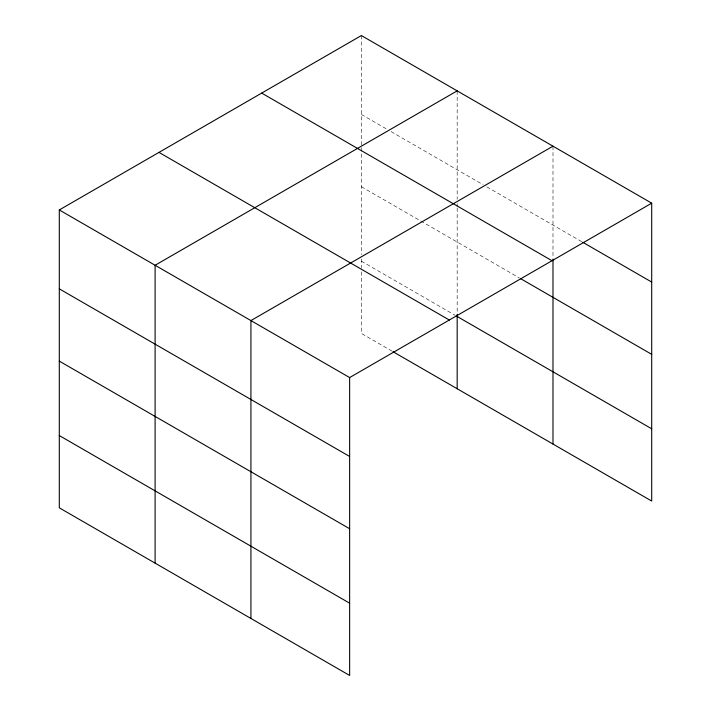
<?xml version="1.0" encoding="UTF-8"?>
<svg xmlns="http://www.w3.org/2000/svg" width="711" height="711" viewBox="0 0 711 711"><rect width="100%" height="100%" fill="white"/><g stroke="black" fill="none" stroke-linecap="round" stroke-linejoin="round"><path stroke-width="0.53" stroke-dasharray="3.56 2.67" d="M361.366 114.444L387.237 129.384M391.068 131.597L483.045 184.7M486.875 186.913L581.74 241.678M361.366 186.709L519.457 277.983M361.366 261.168L455.262 315.373M392.028 351.127L361.366 333.432L361.366 268.829M552.989 146.182L552.989 257.924M457.173 90.866L457.173 199.329M457.173 203.71L457.173 206.99M457.173 208.083L457.173 313.195M361.366 35.55L361.366 254.591M361.366 258.973L361.366 267.736"/><path stroke-width="1.07" d="M651.703 203.177L361.366 35.55L59.297 209.949L59.297 507.823L349.634 675.45L349.634 377.568L651.703 203.177L651.703 501.051L392.979 351.678M457.173 90.866L155.105 265.265L155.105 563.139M552.989 146.182L250.921 320.581L250.921 618.454M582.7 242.238L651.703 282.071M261.684 93.097L552.02 260.724M520.408 278.534L651.703 354.336M457.173 316.484L651.703 428.786M158.98 152.394L449.316 320.021M59.297 209.949L349.634 377.568M59.297 288.844L349.634 456.471M59.297 361.108L349.634 528.735M59.297 435.559L349.634 603.186M552.989 259.026L552.989 444.064M457.173 314.289L457.173 388.748"/></g></svg>
